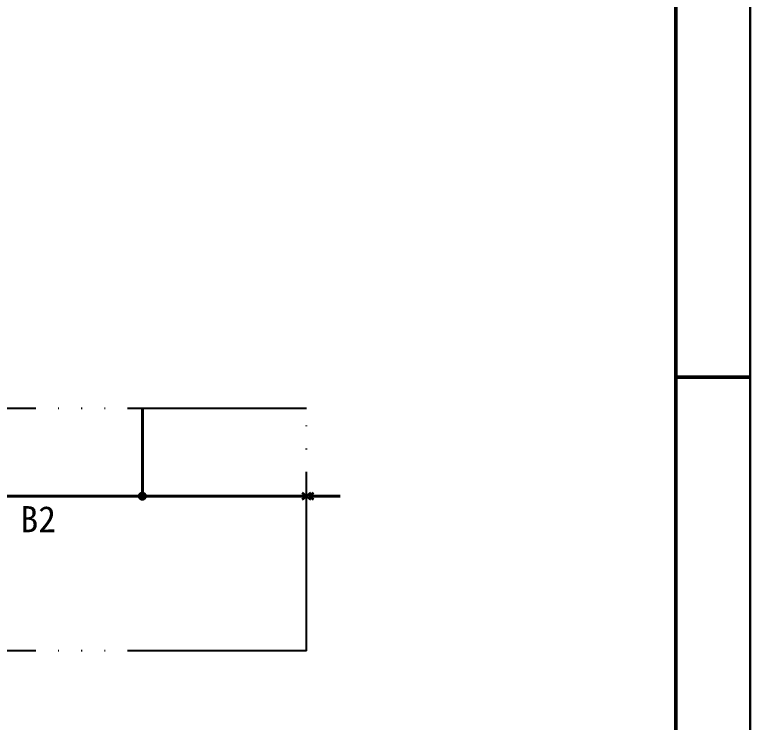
# Model space of a CAD drawing. Header units: millimetres. Extents: x 786 to 1206, y 249 to 546.
# Drawn here: x 1107.2 to 1205.8, y 351.2 to 446 of the extents above; entities that cross this region are included whole.
import ezdxf

# ---------------------------------------------------------------- set-up
doc = ezdxf.new("R2010")
doc.units = ezdxf.units.MM
doc.linetypes.add('ACAD_ISO06W100', pattern=[36, 24, -3, 0, -3, 0, -3, 0, -3])
for name, color, linetype, lineweight in [('总内框线', 7, 'Continuous', 50), ('总外框线', 7, 'Continuous', 30), ('粗实线', 7, 'Continuous', 40)]:
    doc.layers.add(name, color=color, linetype=linetype, lineweight=lineweight)
doc.layers.add('虚线', color=7, linetype='ACAD_ISO06W100')

msp = doc.modelspace()

# ---------------------------------------------------------------- hatches: boundary and pattern name
at = {"layer": '粗实线'}
h = msp.add_hatch(color=256, dxfattribs=at)
h.dxf.hatch_style = 1
h.paths.add_polyline_path([(1124.3424, 381.8945), (1124.3424, 381.4765), (1124.7604, 381.4765, 0.4142136)])
h.paths.add_polyline_path([(1124.7604, 381.4765), (1124.3424, 381.4765), (1124.3424, 381.0585, 0.4142136)])
h.paths.add_polyline_path([(1124.3424, 381.4765), (1124.3424, 381.8945, 0.4142136), (1123.9244, 381.4765, 0.4142136), (1124.3424, 381.0585)])

# ---------------------------------------------------------------- linework, layer by layer
msp.add_line((1195.8448, 535.9074), (1195.8448, 355.9074))
at = {"layer": '总内框线'}
for p, q in [((1195.8448, 535.9074), (1195.8448, 258.9074)), ((1195.8448, 397.4074), (1205.8448, 397.4074))]:
    msp.add_line(p, q, dxfattribs=at)
at = {"layer": '总外框线'}
msp.add_line((1205.8448, 545.9074), (1205.8448, 248.9074), dxfattribs=at)
at = {"layer": '粗实线'}
for p, q in [((1124.3424, 393.2195), (1124.3424, 381.4765)), ((1146.347, 381.4765), (1145.7645, 381.9379)), ((1146.347, 381.4765), (1146.9294, 381.9379)), ((1146.6814, 381.4765), (1147.2638, 381.9379)), ((1106.0828, 381.4765), (1146.347, 381.4765)), ((1146.347, 381.4765), (1145.7645, 381.0151)), ((1146.347, 381.4765), (1146.9294, 381.0151)), ((1146.6814, 381.4765), (1147.2638, 381.0151)), ((1146.6814, 381.4765), (1150.8614, 381.4765))]:
    msp.add_line(p, q, dxfattribs=at)
msp.add_circle((1124.3424, 381.4765), 0.418, dxfattribs=at)
at = {"layer": '虚线'}
for p, q in [((1146.347, 393.2195), (1046.027, 393.2195)), ((1146.347, 360.7482), (1146.347, 393.2195)), ((1146.347, 360.7482), (1046.027, 360.7482))]:
    msp.add_line(p, q, dxfattribs=at)

# ---------------------------------------------------------------- texts
at = {"insert": (1107.9957, 380.1426), "char_height": 3.5, "attachment_point": 1}
msp.add_mtext_dynamic_manual_height_columns('B2', width=9.167789, gutter_width=28.4552, heights=[0], dxfattribs=at)

doc.saveas('drawing.dxf')
